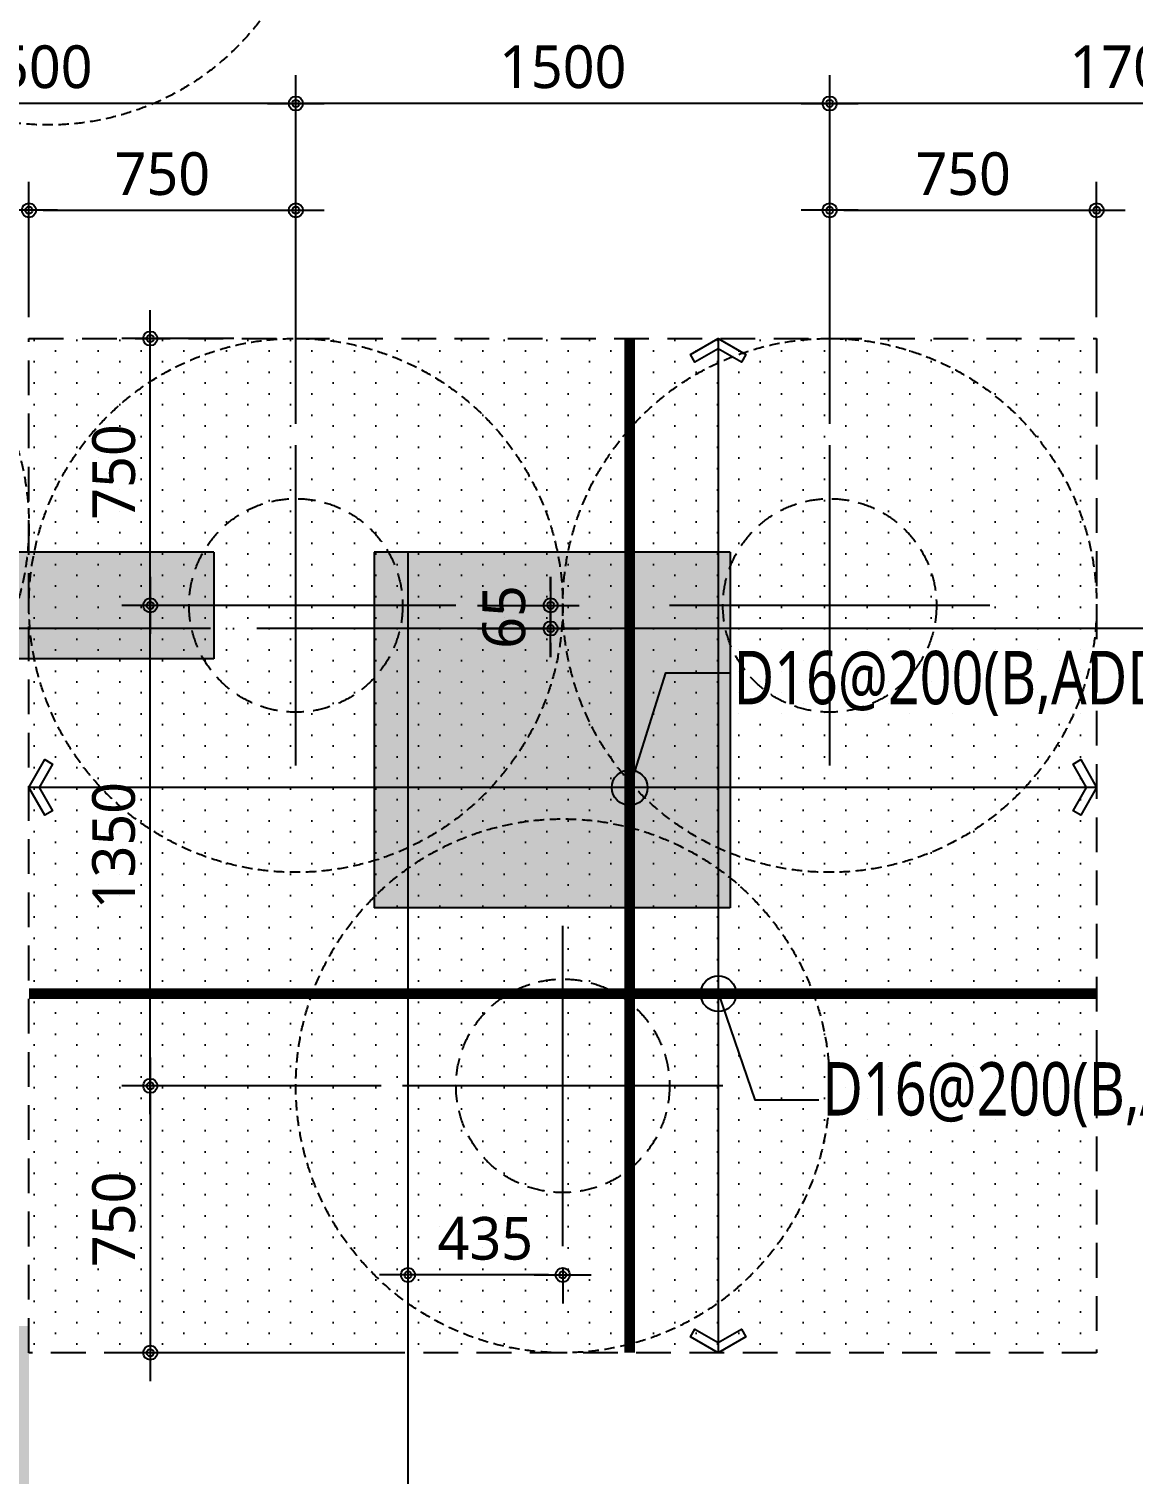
# Model space of a CAD drawing. Header units: millimetres. Extents: x 262481 to 2519995, y -394348 to 364571.
# Drawn here: x 515764 to 518867, y -70778 to -66717 of the extents above; entities that cross this region are included whole.
import ezdxf
from ezdxf.enums import TextEntityAlignment as Align
from ezdxf.xclip import XClip

# ---------------------------------------------------------------- set-up
doc = ezdxf.new("R2010")
doc.units = ezdxf.units.MM
doc.header["$LTSCALE"] = 65
doc.header["$XCLIPFRAME"] = 0
for name, pattern in [('HID2', [7.5, 6, -1.5]), ('XS-기초$0$CEN', [62, 60, -1, 0, -1]), ('XS-기초$0$HID', [2.3, 1.5, -0.8])]:
    doc.linetypes.add(name, pattern=pattern)
doc.layers.get('Defpoints').update_dxf_attribs({"color": 145})
for name, color, linetype in [('BAR-B', 2, 'HID2'), ('DIM', 7, 'Continuous'), ('DOT', 3, 'Continuous'), ('LEADER', 7, 'Continuous'), ('T', 1, 'Continuous'), ('XS-기초$0$252', 252, 'Continuous'), ('XS-기초$0$CEN', 1, 'XS-기초$0$CEN'), ('XS-기초$0$PILE', 3, 'XS-기초$0$HID'), ('XS-기초$0$WALL', 11, 'Continuous'), ('XS-기초$0$보강구간', 6, 'XS-기초$0$HID')]:
    doc.layers.add(name, color=color, linetype=linetype)
doc.layers.add('XS-기초$0$DEFPOINT', color=144, linetype='Continuous', plot=False)
doc.styles.add('맑은고딕', font='malgun.ttf')
doc.dimstyles.new('DIM_40', dxfattribs={"dimscale": 40, "dimtxt": 3, "dimasz": 1, "dimexe": 2, "dimexo": 1.5, "dimgap": 1, "dimtad": 1, "dimdec": 0, "dimzin": 0, "dimdsep": 46, "dimtxsty": '맑은고딕', "dimblk1": 'DIMDOT', "dimblk2": 'DIMDOT', "dimsah": 1, "dimcen": 0.09, "dimdle": 2, "dimclrd": 7, "dimclre": 7, "dimclrt": 6, "dimadec": 0, "dimazin": 0, "dimtfac": 1, "dimtdec": 0, "dimtix": 1, "dimtmove": 2, "dimatfit": 3, "dimldrblk": 'DIMDOT', "dimfxl": 0, "dimtolj": 1, "dimtzin": 0, "dimarcsym": 0})

# ---------------------------------------------------------------- blocks, each defined once
blk = doc.blocks.new('XS-기초$0$PILE-600')
at = {"layer": 'XS-기초$0$DEFPOINT', "color": 173, "linetype": 'XS-기초$0$HID', "ltscale": 0.3}
blk.add_circle((0, 0), 750, dxfattribs=at)
at = {"layer": 'XS-기초$0$PILE', "linetype": 'Continuous'}
for p, q in [((0, -450), (0, 450)), ((-450, 0), (450, 0))]:
    blk.add_line(p, q, dxfattribs=at)
at = {"layer": 'XS-기초$0$PILE', "ltscale": 0.5}
blk.add_circle((0, 0), 300, dxfattribs=at)
blk = doc.blocks.new('XS-기초$0$A$C762E058C')
at = {"layer": 'XS-기초$0$252'}
h = blk.add_hatch(color=256, dxfattribs=at)
h.dxf.hatch_style = 1
h.paths.add_polyline_path([(124805, -55785), (124805, -55985), (123925, -55985), (123925, -56285), (125305, -56285), (125305, -57445), (126255, -57445), (126255, -63825), (124900, -63825), (124900, -64125), (125200, -64125), (125200, -64625), (125700, -64625), (125700, -64125), (126255, -64125), (126255, -65410), (126505, -65410), (126505, -64125), (127860, -64125), (127860, -63825), (126505, -63825), (126505, -57445), (127455, -57445), (127455, -56285), (128835, -56285), (128835, -55985), (127155, -55985), (127155, -57145), (126380, -57145), (125605, -57145), (125605, -55985), (125605, -55785)])
h.paths.add_polyline_path([(106100, -55300), (105300, -55300), (105300, -55800), (106100, -55800)])
h.paths.add_polyline_path([(105600, -63900), (105800, -63900), (105800, -65410), (106100, -65410), (106100, -64125), (107400, -64125), (107400, -63825), (106100, -63825), (106100, -60730), (109280, -60730), (109280, -60480), (106100, -60480), (106100, -56285), (106915, -56285), (106915, -55985), (105800, -55985), (105800, -63100), (105600, -63100)])
h.paths.add_polyline_path([(133680, -63250), (133480, -63250), (133480, -55950), (133680, -55950), (133680, -55150), (133480, -55150), (133480, -54495), (133180, -54495), (133180, -55985), (132365, -55985), (132365, -56285), (133180, -56285), (133180, -60480), (130000, -60480), (130000, -60730), (133180, -60730), (133180, -63825), (131880, -63825), (131880, -64125), (133180, -64125), (133180, -65410), (133480, -65410), (133480, -64050), (133680, -64050)])
h.paths.add_polyline_path([(117700, -64625), (117700, -63825), (117200, -63825), (117200, -64625)], flags=17)
h.paths.add_polyline_path([(109700, -63825), (109200, -63825), (108910, -63825), (108910, -64125), (109200, -64125), (109200, -64625), (109700, -64625)])
h.paths.add_polyline_path([(124075, -54635), (124375, -54635), (124375, -46185), (117850, -46185), (117850, -45985), (117050, -45985), (117050, -46185), (116075, -46185), (116075, -46485), (116525, -46485), (116525, -49385), (116825, -49385), (116825, -46485), (121375, -46485), (121375, -49085), (117935, -49085), (117935, -49385), (121850, -49385), (121850, -49085), (121675, -49085), (121675, -46485), (124075, -46485), (124075, -49085), (123420, -49085), (123420, -49385), (124075, -49385), (124075, -51585), (123475, -51585), (123475, -51885), (124075, -51885), (124075, -54185), (119175, -54185), (119175, -51885), (119875, -51885), (119875, -51585), (118875, -51585), (118875, -54185), (116525, -54185), (116525, -54485), (124075, -54485)])
h.paths.add_polyline_path([(120965, -51885), (122285, -51885), (122285, -51585), (120965, -51585)], flags=17)
h.paths.add_polyline_path([(114725, -53185), (113725, -53185), (113725, -53885), (110505, -53885), (110505, -53185), (109505, -53185), (109505, -53885), (108085, -53885), (108085, -53185), (107085, -53185), (107085, -53885), (105800, -53885), (105800, -54185), (114725, -54185)])
h.paths.add_polyline_path([(113025, -65410), (112775, -65410), (112775, -64125), (111420, -64125), (111420, -63825), (112775, -63825), (112775, -57445), (111825, -57445), (111825, -56285), (110445, -56285), (110445, -55985), (112125, -55985), (112125, -57145), (112900, -57145), (113675, -57145), (113675, -55985), (115355, -55985), (115355, -56285), (113975, -56285), (113975, -57445), (113025, -57445), (113025, -63825), (114380, -63825), (114380, -64125), (113025, -64125)])
h.paths.add_polyline_path([(119765, -65410), (119515, -65410), (119515, -64125), (118400, -64125), (118400, -63825), (119515, -63825), (119515, -60730), (116520, -60730), (116520, -60480), (119515, -60480), (119515, -56285), (118885, -56285), (118885, -55985), (119640, -55985), (120395, -55985), (120395, -56285), (119765, -56285), (119765, -60480), (122760, -60480), (122760, -60730), (119765, -60730), (119765, -63825), (120880, -63825), (120880, -64125), (119765, -64125)])
h.paths.add_polyline_path([(122390, -64125), (122390, -63825), (122790, -63825), (122790, -64125)])
h.paths.add_polyline_path([(122510, -63125), (122760, -63125), (122760, -61590), (122510, -61590)], flags=17)
h.paths.add_polyline_path([(122510, -56985), (122760, -56985), (122760, -57815), (122510, -57815)], flags=17)
h.paths.add_polyline_path([(121905, -56285), (122705, -56285), (122705, -55985), (121905, -55985)])
h.paths.add_polyline_path([(130370, -64125), (130370, -63825), (129970, -63825), (129970, -64125)])
h.paths.add_polyline_path([(130250, -63125), (130000, -63125), (130000, -61590), (130250, -61590)])
h.paths.add_polyline_path([(130250, -56985), (130000, -56985), (130000, -57815), (130250, -57815)])
h.paths.add_polyline_path([(130855, -56285), (130055, -56285), (130055, -55985), (130855, -55985)], flags=17)
h.paths.add_polyline_path([(116890, -64125), (116890, -63825), (116490, -63825), (116490, -64125)])
h.paths.add_polyline_path([(116770, -63125), (116520, -63125), (116520, -61590), (116770, -61590)])
h.paths.add_polyline_path([(116770, -56985), (116520, -56985), (116520, -57815), (116770, -57815)])
h.paths.add_polyline_path([(117375, -56285), (116575, -56285), (116575, -55985), (117375, -55985)])
h.paths.add_polyline_path([(109030, -63125), (109280, -63125), (109280, -61590), (109030, -61590)], flags=17)
h.paths.add_polyline_path([(109030, -56985), (109280, -56985), (109280, -57815), (109030, -57815)], flags=17)
h.paths.add_polyline_path([(108425, -56285), (109225, -56285), (109225, -55985), (108425, -55985)])
h.paths.add_polyline_path([(125850, -47200), (125050, -47200), (125050, -47700), (125850, -47700)])
h.paths.add_polyline_path([(114725, -50300), (113725, -50300), (113725, -51300), (114725, -51300)])
h.paths.add_polyline_path([(110505, -50300), (109505, -50300), (109505, -51300), (110505, -51300)])
h.paths.add_polyline_path([(108085, -50300), (107085, -50300), (107085, -51300), (108085, -51300)])
h.paths.add_polyline_path([(110505, -45410), (109505, -45410), (109505, -44410), (110505, -44410)])
h.paths.add_polyline_path([(108085, -45410), (107085, -45410), (107085, -44410), (108085, -44410)])
h.paths.add_polyline_path([(110505, -48330), (109505, -48330), (109505, -47330), (110505, -47330), (110505, -47705), (113005, -47705), (113005, -46805), (114425, -46805), (114425, -45775), (114725, -45775), (114725, -47105), (113305, -47105), (113305, -47830), (113305, -48555), (114725, -48555), (114725, -49850), (114425, -49850), (114425, -48855), (113005, -48855), (113005, -47955), (110505, -47955)])
h.paths.add_polyline_path([(108085, -48330), (107085, -48330), (107085, -47955), (105800, -47955), (105800, -47705), (107085, -47705), (107085, -47330), (108085, -47330)])
h.paths.add_polyline_path([(113725, -44360), (113725, -44610), (113095, -44610), (113095, -44360)])
h.paths.add_polyline_path([(114425, -43755), (114425, -44555), (114725, -44555), (114725, -43755)])
h.paths.add_polyline_path([(133850, -47200), (133050, -47200), (133050, -47700), (133850, -47700)])
h.paths.add_polyline_path([(125850, -39100), (125050, -39100), (125050, -39600), (125850, -39600)])
h.paths.add_polyline_path([(117850, -39100), (117050, -39100), (117050, -39600), (117850, -39600)], flags=17)
h.paths.add_polyline_path([(117485, -34200), (117485, -34500), (118975, -34500), (118975, -36300), (116075, -36300), (116075, -36600), (119275, -36600), (119275, -29350), (105800, -29350), (105800, -29650), (107085, -29650), (107085, -30350), (108085, -30350), (108085, -29650), (109505, -29650), (109505, -30350), (110505, -30350), (110505, -29650), (114425, -29650), (114425, -30465), (114725, -30465), (114725, -29650), (116075, -29650), (116075, -35190), (116375, -35190), (116375, -29650), (118975, -29650), (118975, -34200)])
h.paths.add_polyline_path([(110505, -41290), (109505, -41290), (109505, -42290), (110505, -42290), (110505, -41915), (114425, -41915), (114425, -42545), (114725, -42545), (114725, -41790), (114725, -41035), (114425, -41035), (114425, -41665), (110505, -41665)])
h.paths.add_polyline_path([(108085, -41290), (107085, -41290), (107085, -41665), (105800, -41665), (105800, -41915), (107085, -41915), (107085, -42290), (108085, -42290)])
h.paths.add_polyline_path([(110505, -38170), (109505, -38170), (109505, -39170), (110505, -39170)])
h.paths.add_polyline_path([(108085, -38170), (107085, -38170), (107085, -39170), (108085, -39170)])
h.paths.add_polyline_path([(110505, -36250), (109505, -36250), (109505, -35250), (110505, -35250), (110505, -35625), (113005, -35625), (113005, -34725), (114425, -34725), (114425, -33695), (114725, -33695), (114725, -35025), (113305, -35025), (113305, -35750), (113305, -36475), (114725, -36475), (114725, -37805), (114425, -37805), (114425, -36775), (113005, -36775), (113005, -35875), (110505, -35875)])
h.paths.add_polyline_path([(108085, -36250), (107085, -36250), (107085, -35875), (105800, -35875), (105800, -35625), (107085, -35625), (107085, -35250), (108085, -35250)])
h.paths.add_polyline_path([(110505, -33330), (109505, -33330), (109505, -32330), (110505, -32330)], flags=17)
h.paths.add_polyline_path([(108085, -33330), (107085, -33330), (107085, -32330), (108085, -32330)], flags=17)
h.paths.add_polyline_path([(113725, -39220), (113725, -38970), (113095, -38970), (113095, -39220)])
h.paths.add_polyline_path([(114425, -39825), (114425, -39025), (114725, -39025), (114725, -39825)])
h.paths.add_polyline_path([(113725, -32280), (113725, -32530), (113095, -32530), (113095, -32280)], flags=17)
h.paths.add_polyline_path([(114425, -31675), (114425, -32475), (114725, -32475), (114725, -31675)], flags=17)
edge = h.paths.add_edge_path()
edge.add_line((121375, -49385), (121850, -49385))
edge.add_line((116075, -34200), (116075, -34500))
blk = doc.blocks.new('XS-기초')
at = {"layer": 'XS-기초$0$CEN'}
for p, q in [((232820, 144430), (232820, 150470)), ((233035, 147905), (228440, 147905))]:
    blk.add_line(p, q, dxfattribs=at)
at = {"layer": 'XS-기초$0$WALL'}
for p, q in [((233035, 148450), (233035, 149745)), ((232735, 148450), (232735, 149445)), ((233035, 148450), (232735, 148450)), ((232035, 147000), (232035, 148000)), ((233035, 148000), (232035, 148000)), ((233035, 147000), (233035, 148000)), ((233035, 147000), (232035, 147000))]:
    blk.add_line(p, q, dxfattribs=at)
at = {"layer": 'XS-기초$0$보강구간'}
blk.add_lwpolyline([(233635, 145970), (230785, 145970), (230785, 148970), (233635, 148970)], close=True, dxfattribs=at)
at = {"layer": 'XS-기초$0$252'}
blk.add_blockref('XS-기초$0$A$C762E058C', (118310, 198300), dxfattribs=at)
at = {"layer": 'XS-기초$0$PILE'}
for p in [(233110, 149720), (234985, 148915), (232885, 148220), (231535, 147470), (232885, 146720)]:
    blk.add_blockref('XS-기초$0$PILE-600', p, dxfattribs=at)
blk = doc.blocks.new('DIMDOT')
at = {"layer": 'DIM', "linetype": 'Continuous'}
blk.add_line((-2, 0), (2, 0), dxfattribs=at)
for radius in [0.5, 0.25]:
    blk.add_circle((0, 0), radius, dxfattribs=at)
blk = doc.blocks.new('*D779')
at = {"layer": 'Defpoints', "color": 0, "linetype": 'Continuous', "transparency": 16777216}
for p in [(515014.3, -66926.2), (515014.3, -67886.6), (516514.3, -67886.6)]:
    blk.add_point(p, dxfattribs=at)
at = {"layer": 'DIM', "color": 7, "linetype": 'Continuous', "lineweight": -2, "transparency": 16777216}
for p, q in [((515014.3, -67826.6), (515014.3, -66846.2)), ((516514.3, -67826.6), (516514.3, -66846.2)), ((516474.3, -66926.2), (515054.3, -66926.2))]:
    blk.add_line(p, q, dxfattribs=at)
at = {"layer": 'DIM', "color": 7, "linetype": 'Continuous', "lineweight": -2, "transparency": 16777216, "xscale": 40, "yscale": 40, "zscale": 40, "rotation": 180}
blk.add_blockref('DIMDOT', (515014.3, -66926.2), dxfattribs=at)
at = {"layer": 'DIM', "color": 7, "linetype": 'Continuous', "lineweight": -2, "transparency": 16777216, "xscale": 40, "yscale": 40, "zscale": 40}
blk.add_blockref('DIMDOT', (516514.3, -66926.2), dxfattribs=at)
at = {"layer": 'DIM', "color": 6, "linetype": 'Continuous', "transparency": 16777216, "insert": (515764.3, -66823.8), "char_height": 120, "attachment_point": 5, "style": '맑은고딕'}
blk.add_mtext('\\A1;1500', dxfattribs=at)
blk = doc.blocks.new('*D780')
at = {"layer": 'Defpoints', "color": 0, "linetype": 'Continuous', "transparency": 16777216}
for p in [(516514.3, -66926.2), (516514.3, -67886.6), (518014.3, -67886.6)]:
    blk.add_point(p, dxfattribs=at)
at = {"layer": 'DIM', "color": 7, "linetype": 'Continuous', "lineweight": -2, "transparency": 16777216}
for p, q in [((516514.3, -67826.6), (516514.3, -66846.2)), ((518014.3, -67826.6), (518014.3, -66846.2)), ((517974.3, -66926.2), (516554.3, -66926.2))]:
    blk.add_line(p, q, dxfattribs=at)
at = {"layer": 'DIM', "color": 7, "linetype": 'Continuous', "lineweight": -2, "transparency": 16777216, "xscale": 40, "yscale": 40, "zscale": 40, "rotation": 180}
blk.add_blockref('DIMDOT', (516514.3, -66926.2), dxfattribs=at)
at = {"layer": 'DIM', "color": 7, "linetype": 'Continuous', "lineweight": -2, "transparency": 16777216, "xscale": 40, "yscale": 40, "zscale": 40}
blk.add_blockref('DIMDOT', (518014.3, -66926.2), dxfattribs=at)
at = {"layer": 'DIM', "color": 6, "linetype": 'Continuous', "transparency": 16777216, "insert": (517264.3, -66823.8), "char_height": 120, "attachment_point": 5, "style": '맑은고딕'}
blk.add_mtext('\\A1;1500', dxfattribs=at)
blk = doc.blocks.new('*D781')
at = {"layer": 'Defpoints', "color": 0, "linetype": 'Continuous', "transparency": 16777216}
for p in [(518014.3, -66926.2), (518014.3, -67886.6), (519719.3, -68111.6)]:
    blk.add_point(p, dxfattribs=at)
at = {"layer": 'DIM', "color": 7, "linetype": 'Continuous', "lineweight": -2, "transparency": 16777216}
for p, q in [((518014.3, -67826.6), (518014.3, -66846.2)), ((519719.3, -68051.6), (519719.3, -66846.2)), ((519679.3, -66926.2), (518054.3, -66926.2))]:
    blk.add_line(p, q, dxfattribs=at)
at = {"layer": 'DIM', "color": 7, "linetype": 'Continuous', "lineweight": -2, "transparency": 16777216, "xscale": 40, "yscale": 40, "zscale": 40, "rotation": 180}
blk.add_blockref('DIMDOT', (518014.3, -66926.2), dxfattribs=at)
at = {"layer": 'DIM', "color": 7, "linetype": 'Continuous', "lineweight": -2, "transparency": 16777216, "xscale": 40, "yscale": 40, "zscale": 40}
blk.add_blockref('DIMDOT', (519719.3, -66926.2), dxfattribs=at)
at = {"layer": 'DIM', "color": 6, "linetype": 'Continuous', "transparency": 16777216, "insert": (518866.8, -66823.8), "char_height": 120, "attachment_point": 5, "style": '맑은고딕'}
blk.add_mtext('\\A1;1705', dxfattribs=at)
blk = doc.blocks.new('*D790')
at = {"layer": 'Defpoints', "color": 0, "linetype": 'Continuous', "transparency": 16777216}
for p in [(516514.3, -67226.2), (516514.3, -67361.6), (515764.3, -67586.6)]:
    blk.add_point(p, dxfattribs=at)
at = {"layer": 'DIM', "color": 7, "linetype": 'Continuous', "lineweight": -2, "transparency": 16777216}
for p, q in [((515764.3, -67526.6), (515764.3, -67146.2)), ((516514.3, -67301.6), (516514.3, -67146.2)), ((515804.3, -67226.2), (516474.3, -67226.2))]:
    blk.add_line(p, q, dxfattribs=at)
at = {"layer": 'DIM', "color": 7, "linetype": 'Continuous', "lineweight": -2, "transparency": 16777216, "xscale": 40, "yscale": 40, "zscale": 40, "rotation": 180}
blk.add_blockref('DIMDOT', (515764.3, -67226.2), dxfattribs=at)
at = {"layer": 'DIM', "color": 7, "linetype": 'Continuous', "lineweight": -2, "transparency": 16777216, "xscale": 40, "yscale": 40, "zscale": 40}
blk.add_blockref('DIMDOT', (516514.3, -67226.2), dxfattribs=at)
at = {"layer": 'DIM', "color": 6, "linetype": 'Continuous', "transparency": 16777216, "insert": (516139.3, -67124.2), "char_height": 120, "attachment_point": 5, "style": '맑은고딕'}
blk.add_mtext('\\A1;750', dxfattribs=at)
blk = doc.blocks.new('*D791')
at = {"layer": 'Defpoints', "color": 0, "linetype": 'Continuous', "transparency": 16777216}
for p in [(518764.3, -67226.2), (518764.3, -67586.6), (518014.3, -67661.6)]:
    blk.add_point(p, dxfattribs=at)
at = {"layer": 'DIM', "color": 7, "linetype": 'Continuous', "lineweight": -2, "transparency": 16777216}
for p, q in [((518014.3, -67601.6), (518014.3, -67146.2)), ((518764.3, -67526.6), (518764.3, -67146.2)), ((518054.3, -67226.2), (518724.3, -67226.2))]:
    blk.add_line(p, q, dxfattribs=at)
at = {"layer": 'DIM', "color": 7, "linetype": 'Continuous', "lineweight": -2, "transparency": 16777216, "xscale": 40, "yscale": 40, "zscale": 40, "rotation": 180}
blk.add_blockref('DIMDOT', (518014.3, -67226.2), dxfattribs=at)
at = {"layer": 'DIM', "color": 7, "linetype": 'Continuous', "lineweight": -2, "transparency": 16777216, "xscale": 40, "yscale": 40, "zscale": 40}
blk.add_blockref('DIMDOT', (518764.3, -67226.2), dxfattribs=at)
at = {"layer": 'DIM', "color": 6, "linetype": 'Continuous', "transparency": 16777216, "insert": (518389.3, -67124.2), "char_height": 120, "attachment_point": 5, "style": '맑은고딕'}
blk.add_mtext('\\A1;750', dxfattribs=at)
blk = doc.blocks.new('*D902')
at = {"layer": 'Defpoints', "color": 0, "linetype": 'Continuous', "transparency": 16777216}
for p in [(516105.2, -68336.6), (516814.3, -68336.6), (516814.3, -69686.6)]:
    blk.add_point(p, dxfattribs=at)
at = {"layer": 'DIM', "color": 7, "linetype": 'Continuous', "lineweight": -2, "transparency": 16777216}
for p, q in [((516754.3, -68336.6), (516025.2, -68336.6)), ((516105.2, -69646.6), (516105.2, -68376.6)), ((516754.3, -69686.6), (516025.2, -69686.6))]:
    blk.add_line(p, q, dxfattribs=at)
at = {"layer": 'DIM', "color": 7, "linetype": 'Continuous', "lineweight": -2, "transparency": 16777216, "xscale": 40, "yscale": 40, "zscale": 40}
for p, rotation in [((516105.2, -68336.6), 90), ((516105.2, -69686.6), 270)]:
    blk.add_blockref('DIMDOT', p, dxfattribs=dict(at, rotation=rotation))
at = {"layer": 'DIM', "color": 6, "linetype": 'Continuous', "transparency": 16777216, "insert": (516002.9, -69011.6), "char_height": 120, "attachment_point": 5, "rotation": 90, "style": '맑은고딕'}
blk.add_mtext('\\A1;1350', dxfattribs=at)
blk = doc.blocks.new('*D903')
at = {"layer": 'Defpoints', "color": 0, "linetype": 'Continuous', "transparency": 16777216}
for p in [(516105.2, -67586.6), (516399.8, -67586.6), (516399.8, -68336.6)]:
    blk.add_point(p, dxfattribs=at)
at = {"layer": 'DIM', "color": 7, "linetype": 'Continuous', "lineweight": -2, "transparency": 16777216}
for p, q in [((516339.8, -67586.6), (516025.2, -67586.6)), ((516105.2, -68296.6), (516105.2, -67626.6)), ((516339.8, -68336.6), (516025.2, -68336.6))]:
    blk.add_line(p, q, dxfattribs=at)
at = {"layer": 'DIM', "color": 7, "linetype": 'Continuous', "lineweight": -2, "transparency": 16777216, "xscale": 40, "yscale": 40, "zscale": 40}
for p, rotation in [((516105.2, -67586.6), 90), ((516105.2, -68336.6), 270)]:
    blk.add_blockref('DIMDOT', p, dxfattribs=dict(at, rotation=rotation))
at = {"layer": 'DIM', "color": 6, "linetype": 'Continuous', "transparency": 16777216, "insert": (516003.2, -67961.6), "char_height": 120, "attachment_point": 5, "rotation": 90, "style": '맑은고딕'}
blk.add_mtext('\\A1;750', dxfattribs=at)
blk = doc.blocks.new('*D904')
at = {"layer": 'Defpoints', "color": 0, "linetype": 'Continuous', "transparency": 16777216}
for p in [(516814.3, -69686.6), (516105.2, -70436.6), (516814.3, -70436.6)]:
    blk.add_point(p, dxfattribs=at)
at = {"layer": 'DIM', "color": 7, "linetype": 'Continuous', "lineweight": -2, "transparency": 16777216}
for p, q in [((516754.3, -69686.6), (516025.2, -69686.6)), ((516105.2, -69726.6), (516105.2, -70396.6)), ((516754.3, -70436.6), (516025.2, -70436.6))]:
    blk.add_line(p, q, dxfattribs=at)
at = {"layer": 'DIM', "color": 7, "linetype": 'Continuous', "lineweight": -2, "transparency": 16777216, "xscale": 40, "yscale": 40, "zscale": 40}
for p, rotation in [((516105.2, -69686.6), 90), ((516105.2, -70436.6), 270)]:
    blk.add_blockref('DIMDOT', p, dxfattribs=dict(at, rotation=rotation))
at = {"layer": 'DIM', "color": 6, "linetype": 'Continuous', "transparency": 16777216, "insert": (516003.2, -70061.6), "char_height": 120, "attachment_point": 5, "rotation": 90, "style": '맑은고딕'}
blk.add_mtext('\\A1;750', dxfattribs=at)
blk = doc.blocks.new('*D905')
at = {"layer": 'Defpoints', "color": 0, "linetype": 'Continuous', "transparency": 16777216}
for p in [(516964.3, -68336.6), (516964.3, -68401.6), (517230.2, -68401.6)]:
    blk.add_point(p, dxfattribs=at)
at = {"layer": 'DIM', "color": 7, "linetype": 'Continuous', "lineweight": -2, "transparency": 16777216}
for p, q in [((517230.2, -68296.6), (517230.2, -68256.6)), ((517024.3, -68336.6), (517310.2, -68336.6)), ((517230.2, -68336.6), (517230.2, -68401.6)), ((517024.3, -68401.6), (517310.2, -68401.6)), ((517230.2, -68441.6), (517230.2, -68481.6))]:
    blk.add_line(p, q, dxfattribs=at)
at = {"layer": 'DIM', "color": 7, "linetype": 'Continuous', "lineweight": -2, "transparency": 16777216, "xscale": 40, "yscale": 40, "zscale": 40}
for p, rotation in [((517230.2, -68336.6), 270), ((517230.2, -68401.6), 90)]:
    blk.add_blockref('DIMDOT', p, dxfattribs=dict(at, rotation=rotation))
at = {"layer": 'DIM', "color": 6, "linetype": 'Continuous', "transparency": 16777216, "insert": (517099.4, -68369.1), "char_height": 120, "attachment_point": 5, "rotation": 90, "style": '맑은고딕'}
blk.add_mtext('\\A1;65', dxfattribs=at)
blk = doc.blocks.new('*D906')
at = {"layer": 'Defpoints', "color": 0, "linetype": 'Continuous', "transparency": 16777216}
for p in [(516829.3, -70136.6), (517264.3, -70136.6), (516829.3, -70217.8)]:
    blk.add_point(p, dxfattribs=at)
at = {"layer": 'DIM', "color": 7, "linetype": 'Continuous', "lineweight": -2, "transparency": 16777216}
for p, q in [((516829.3, -70196.6), (516829.3, -70297.8)), ((517264.3, -70196.6), (517264.3, -70297.8)), ((517224.3, -70217.8), (516869.3, -70217.8))]:
    blk.add_line(p, q, dxfattribs=at)
at = {"layer": 'DIM', "color": 7, "linetype": 'Continuous', "lineweight": -2, "transparency": 16777216, "xscale": 40, "yscale": 40, "zscale": 40, "rotation": 180}
blk.add_blockref('DIMDOT', (516829.3, -70217.8), dxfattribs=at)
at = {"layer": 'DIM', "color": 7, "linetype": 'Continuous', "lineweight": -2, "transparency": 16777216, "xscale": 40, "yscale": 40, "zscale": 40}
blk.add_blockref('DIMDOT', (517264.3, -70217.8), dxfattribs=at)
at = {"layer": 'DIM', "color": 6, "linetype": 'Continuous', "transparency": 16777216, "insert": (517046.8, -70115.8), "char_height": 120, "attachment_point": 5, "style": '맑은고딕'}
blk.add_mtext('\\A1;435', dxfattribs=at)

msp = doc.modelspace()

# ---------------------------------------------------------------- hatches: boundary and pattern name
at = {"layer": 'DOT'}
h = msp.add_hatch(dxfattribs=at)
h.set_pattern_fill('DOTS', color=256, scale=60, angle=-90, style=0)
h.set_pattern_definition([(270, (352579.29, -297451.65), (60, -30), [0, -60])])
h.paths.add_polyline_path([(518764.3, -70436.6), (515764.3, -70436.6), (515764.3, -67586.6), (518764.3, -67586.6)])
h = msp.add_hatch(dxfattribs=at)
h.set_pattern_fill('DOTS', color=256, scale=60, angle=-90, style=0)
h.set_pattern_definition([(270, (349579.29, -300226.65), (60, -30), [0, -60])])
h.paths.add_polyline_path([(515764.3, -77861.6), (512764.3, -77861.6), (512764.3, -70361.6), (515764.3, -70361.6)])

# ---------------------------------------------------------------- linework, layer by layer
at = {"layer": 'BAR-B', "const_width": 30}
for points in [[(517452.4, -67586.6), (517452.4, -70436.6)], [(518764.3, -69427.7), (515764.3, -69427.7)]]:
    msp.add_lwpolyline(points, dxfattribs=at)
at = {"layer": 'LEADER'}
for points in [[(517701, -67586.6), (517779, -67631.2), (517766.6, -67652.9), (517701, -67615.4), (517635.5, -67652.9), (517622.9, -67631.3), (517701, -67586.6), (517701, -70436.6), (517622.9, -70392), (517635.5, -70370.4), (517701, -70407.9), (517766.6, -70370.4), (517779, -70392.1), (517701, -70436.6)], [(517452.4, -68848.5), (517554.3, -68526.1), (517734.4, -68526.1)], [(518764.3, -68847.9), (518719.7, -68925.9), (518698, -68913.5), (518735.5, -68847.9), (518698, -68782.3), (518719.6, -68769.8), (518764.3, -68847.9), (515764.3, -68847.9), (515808.9, -68769.8), (515830.6, -68782.3), (515793.1, -68847.9), (515830.6, -68913.5), (515808.8, -68925.9), (515764.3, -68847.9)], [(517701.6, -69427.7), (517803.5, -69725.8), (517983.6, -69725.8)]]:
    msp.add_lwpolyline(points, dxfattribs=at)
for centre in [(517452.4, -68848.5), (517701.6, -69427.7)]:
    msp.add_circle(centre, 50, dxfattribs=at)

# ---------------------------------------------------------------- block references
ref = msp.add_blockref('XS-기초', (664734.3, -301221.6), dxfattribs=dict(rotation=90))
XClip(ref).set_block_clipping_path([(221610.0000000002, 141650.0000000168), (245034.9999999982, 172590.0000000082)])

# ---------------------------------------------------------------- texts
at = {"layer": 'T', "style": '맑은고딕', "width": 0.8}
for p in [(517744.4, -68539.4), (517993.6, -69695)]:
    msp.add_text('D16@200(B,ADD)', height=150, dxfattribs=at).set_placement(p, align=Align.MIDDLE_LEFT)

# ---------------------------------------------------------------- dimensions: what is measured, and where the dimension line sits
at = {"layer": 'DIM', "linetype": 'Continuous'}
for base, p1, p2, picture, middle in [((515014.3, -66926.2), (516514.3, -67886.6), (515014.3, -67886.6), '*D779', (515764.3, -66823.8)), ((516514.3, -66926.2), (518014.3, -67886.6), (516514.3, -67886.6), '*D780', (517264.3, -66823.8)), ((518014.3, -66926.2), (519719.3, -68111.6), (518014.3, -67886.6), '*D781', (518866.8, -66823.8)), ((516514.3, -67226.2), (515764.3, -67586.6), (516514.3, -67361.6), '*D790', (516139.3, -67124.2)), ((518764.3, -67226.2), (518014.3, -67661.6), (518764.3, -67586.6), '*D791', (518389.3, -67124.2)), ((516829.3, -70217.8), (517264.3, -70136.6), (516829.3, -70136.6), '*D906', (517046.8, -70115.8))]:
    dim = msp.add_linear_dim(base=base, p1=p1, p2=p2, dimstyle='DIM_40', override={"dimtix": 1, "dimatfit": 3}, dxfattribs=at)
    dim.commit()
    dim.dimension.update_dxf_attribs({"geometry": picture, "text_midpoint": middle})
for base, p1, p2, picture, middle in [((516105.2, -67586.6), (516399.8, -68336.6), (516399.8, -67586.6), '*D903', (516003.2, -67961.6)), ((516105.2, -68336.6), (516814.3, -69686.6), (516814.3, -68336.6), '*D902', (516002.9, -69011.6)), ((516105.2, -70436.6), (516814.3, -69686.6), (516814.3, -70436.6), '*D904', (516003.2, -70061.6))]:
    dim = msp.add_linear_dim(base=base, p1=p1, p2=p2, angle=90, dimstyle='DIM_40', override={"dimtix": 1, "dimatfit": 3}, dxfattribs=at)
    dim.commit()
    dim.dimension.update_dxf_attribs({"geometry": picture, "text_midpoint": middle})
dim = msp.add_linear_dim(base=(517230.2, -68401.6), p1=(516964.3, -68336.6), p2=(516964.3, -68401.6), angle=90, dimstyle='DIM_40', override={"dimtix": 1, "dimatfit": 3}, dxfattribs=at)
dim.commit()
dim.dimension.update_dxf_attribs({"geometry": '*D905', "text_midpoint": (517099.4, -68369.1), "dimtype": 160})

doc.saveas('drawing.dxf')
